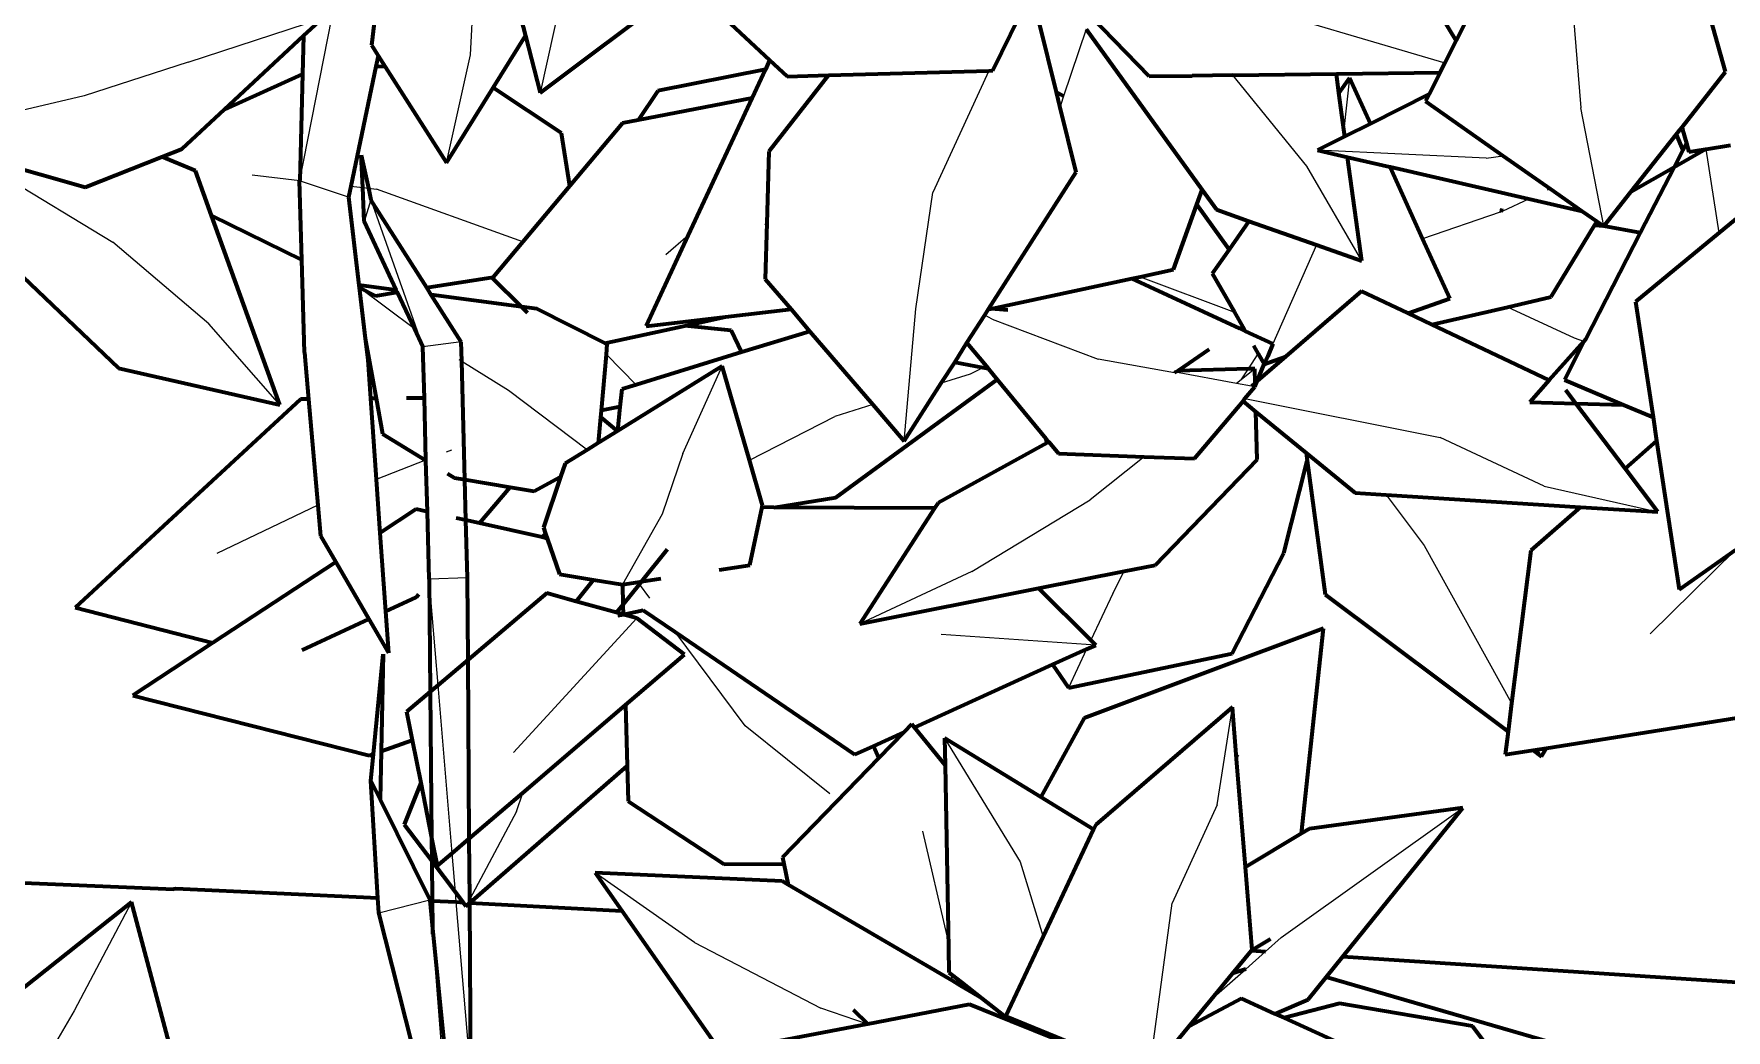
# Model space of a CAD drawing. Header units: millimetres. Extents: x 4307 to 31003, y 2809 to 20009.
# Drawn here: x 7363.6 to 7472.3, y 7743.6 to 7807.5 of the extents above; entities that cross this region are included whole.
import ezdxf

# ---------------------------------------------------------------- set-up
doc = ezdxf.new("R2010")
doc.units = ezdxf.units.MM
doc.layers.add('ProfileEdges', color=7, linetype='Continuous')

msp = doc.modelspace()

# ---------------------------------------------------------------- linework, layer by layer
for p, q in [((7399.2, 7817.68), (7396.15, 7803.77)), ((7391.66, 7806.21), (7392.11, 7814.12)), ((7380.72, 7798.15), (7383.18, 7810.72)), ((7440.12, 7809.86), (7454.21, 7805.68)), ((7462.35, 7810.07), (7462.95, 7802.81)), ((7373.54, 7805.73), (7382.18, 7808.55)), ((7431.18, 7807.84), (7429.74, 7803.55)), ((7373.54, 7805.73), (7366.87, 7803.57)), ((7390.13, 7799.28), (7391.66, 7806.21)), ((7424.95, 7805.18), (7421.34, 7797.36)), ((7445.36, 7799.06), (7440.61, 7804.9)), ((7448.1, 7804.73), (7447.73, 7801.41)), ((7366.87, 7803.57), (7357.24, 7801.3)), ((7429.74, 7803.55), (7429.56, 7803.01)), ((7429.56, 7803.01), (7429.51, 7802.91)), ((7464.41, 7795.2), (7462.95, 7802.81)), ((7469.3, 7801.4), (7469.48, 7801.42)), ((7456.86, 7799.57), (7446.04, 7800.09)), ((7471.82, 7794.79), (7470.99, 7800.16)), ((7448.88, 7792.99), (7445.36, 7799.06)), ((7456.86, 7799.57), (7457.96, 7799.73)), ((7361.58, 7798.5), (7368.71, 7794.19)), ((7377.66, 7798.5), (7380.72, 7798.15)), ((7383.84, 7797.07), (7380.7, 7798.11)), ((7383.98, 7797.78), (7384.75, 7797.69)), ((7384.75, 7797.69), (7385.12, 7797.65)), ((7385.12, 7797.65), (7385.64, 7797.59)), ((7460.81, 7797.53), (7460.99, 7797.61)), ((7385.28, 7796.9), (7384.84, 7795.5)), ((7385.28, 7796.9), (7388.62, 7787.46)), ((7395.03, 7794.2), (7385.64, 7797.59)), ((7420.26, 7789.91), (7421.34, 7797.36)), ((7457.96, 7796.2), (7459.61, 7796.97)), ((7457.77, 7796.11), (7452.79, 7794.4)), ((7457.77, 7796.11), (7457.96, 7796.2)), ((7405.65, 7794.62), (7404.2, 7793.38)), ((7410.69, 7795.4), (7410.57, 7795.29)), ((7374.88, 7788.95), (7368.71, 7794.19)), ((7445.98, 7794.01), (7443.17, 7787.66)), ((7388.08, 7788.62), (7384.53, 7791.27)), ((7434.66, 7791.97), (7440.71, 7789.69)), ((7462.53, 7788.03), (7458.24, 7790.02)), ((7379.42, 7783.75), (7374.88, 7788.95)), ((7419.51, 7781.41), (7420.26, 7789.91)), ((7425.16, 7789.24), (7424.69, 7789.51)), ((7425.16, 7789.24), (7431.97, 7786.68)), ((7463.13, 7787.82), (7462.53, 7788.03)), ((7391.07, 7787.79), (7388.62, 7787.46)), ((7400.39, 7786.98), (7402.3, 7785.04)), ((7441.6, 7786.05), (7442.24, 7787.01)), ((7390.92, 7786.66), (7391.11, 7786.54)), ((7391.11, 7786.54), (7394.11, 7784.7)), ((7405.31, 7780.63), (7407.82, 7786.22)), ((7423.75, 7785.71), (7421.89, 7785.13)), ((7424.55, 7786.12), (7423.75, 7785.71)), ((7424.77, 7786.24), (7424.55, 7786.12)), ((7436.87, 7785.81), (7431.97, 7786.68)), ((7440.83, 7785.12), (7436.92, 7785.84)), ((7442.02, 7786.06), (7441.13, 7785.36)), ((7441.13, 7785.36), (7441.6, 7786.05)), ((7394.11, 7784.7), (7399.18, 7780.87)), ((7441.13, 7785.36), (7440.83, 7785.12)), ((7441.8, 7784.94), (7440.83, 7785.12)), ((7442.02, 7784.91), (7441.8, 7784.94)), ((7417.49, 7783.76), (7415.06, 7783)), ((7441.38, 7784.15), (7453.92, 7781.65)), ((7409.57, 7780.19), (7415.06, 7783)), ((7460.6, 7778.54), (7453.92, 7781.65)), ((7390.45, 7780.85), (7390.11, 7780.72)), ((7405.31, 7780.63), (7403.98, 7776.73)), ((7434.92, 7780.42), (7431.45, 7777.66)), ((7388.78, 7780.2), (7385.61, 7778.96)), ((7388.81, 7780.21), (7388.78, 7780.2)), ((7460.6, 7778.54), (7467.89, 7776.88)), ((7381.87, 7777.31), (7375.38, 7774.22)), ((7423.85, 7773.06), (7431.45, 7777.66)), ((7450.44, 7777.97), (7452.88, 7774.72)), ((7403.98, 7776.73), (7401.42, 7772.23)), ((7452.88, 7774.72), (7458.5, 7764.62)), ((7472.88, 7774.45), (7467.39, 7769.05)), ((7391.48, 7772.65), (7389.01, 7772.57)), ((7423.85, 7773.06), (7416.66, 7769.7)), ((7432.9, 7771.64), (7433.64, 7773.07)), ((7389.59, 7765.76), (7389.01, 7772.57)), ((7402.51, 7772.24), (7402.41, 7772.37)), ((7403.18, 7771.35), (7402.51, 7772.24)), ((7432.9, 7771.64), (7431.49, 7768.65)), ((7394.44, 7761.44), (7402.34, 7770.06)), ((7409.3, 7763.16), (7404.8, 7769.19)), ((7431.8, 7768.34), (7421.89, 7769.02)), ((7431.22, 7768.08), (7430.05, 7765.59)), ((7390.5, 7754.99), (7389.59, 7765.76)), ((7439.59, 7758.09), (7440.58, 7764.35)), ((7414.73, 7758.8), (7409.3, 7763.16)), ((7422.1, 7762.36), (7426.96, 7754.44)), ((7440.85, 7761.03), (7440.98, 7761.28)), ((7460.16, 7761.64), (7460.41, 7761.19)), ((7394.63, 7757.67), (7395.02, 7758.86)), ((7394.63, 7757.67), (7391.62, 7752.03)), ((7439.59, 7758.09), (7436.71, 7751.79)), ((7443.71, 7749.57), (7455.36, 7757.89)), ((7422.26, 7749.69), (7420.71, 7756.39)), ((7390.71, 7752.48), (7390.5, 7754.99)), ((7426.96, 7754.44), (7428.42, 7749.63)), ((7406.04, 7749.25), (7399.67, 7753.73)), ((7385.78, 7751.17), (7389.06, 7752)), ((7390.76, 7751.86), (7390.71, 7752.48)), ((7391.62, 7752.03), (7391.38, 7751.59)), ((7369.9, 7751.84), (7366.23, 7744.87)), ((7391.69, 7740.84), (7390.76, 7751.86)), ((7435.31, 7741.5), (7436.71, 7751.79)), ((7389.23, 7749.8), (7389.95, 7740.62)), ((7406.04, 7749.25), (7414.16, 7745.05)), ((7422.35, 7748.9), (7422.26, 7749.69)), ((7442.7, 7748.68), (7443.71, 7749.57)), ((7441.43, 7747.55), (7442.7, 7748.68)), ((7422.6, 7746.79), (7422.55, 7747.2)), ((7439.21, 7745.6), (7441.43, 7747.55)), ((7366.23, 7744.87), (7362.88, 7739.14)), ((7417.15, 7744.02), (7414.16, 7745.05))]:
    msp.add_line(p, q)
at = {"layer": 'ProfileEdges', "lineweight": 211}
for p, q in [((7391.91, 7819.98), (7395.2, 7807.42)), ((7386.51, 7817.01), (7385.31, 7806.82)), ((7472.23, 7805.1), (7470.14, 7812.6)), ((7396.15, 7803.77), (7405.55, 7810.82)), ((7405.55, 7810.82), (7410.87, 7805.86)), ((7429.98, 7810.25), (7435.23, 7804.83)), ((7456.37, 7809.99), (7454.94, 7807.12)), ((7380.95, 7807.41), (7382.18, 7808.55)), ((7425.19, 7805.19), (7426.92, 7808.69)), ((7454.94, 7807.12), (7453.53, 7809.45)), ((7375.87, 7802.69), (7380.95, 7807.41)), ((7380.95, 7807.41), (7380.88, 7804.97)), ((7393.12, 7804.08), (7395.2, 7807.42)), ((7395.2, 7807.42), (7396.15, 7803.77)), ((7429.29, 7803.8), (7428.2, 7808.21)), ((7431.18, 7807.84), (7438.63, 7797.54)), ((7385.31, 7806.82), (7385.74, 7806.14)), ((7454.94, 7807.12), (7454.21, 7805.68)), ((7385.59, 7805.45), (7383.98, 7797.78)), ((7385.74, 7806.14), (7385.59, 7805.45)), ((7386.19, 7805.43), (7385.59, 7805.45)), ((7385.74, 7806.14), (7386.19, 7805.43)), ((7386.19, 7805.43), (7390.13, 7799.28)), ((7410.6, 7805.26), (7403.7, 7803.89)), ((7410.6, 7805.26), (7409.74, 7803.42)), ((7410.87, 7805.86), (7410.6, 7805.26)), ((7410.87, 7805.86), (7411.99, 7804.82)), ((7454.21, 7805.68), (7453.91, 7805.07)), ((7380.88, 7804.97), (7375.87, 7802.69)), ((7380.88, 7804.97), (7380.72, 7798.15)), ((7414.64, 7804.89), (7410.81, 7800)), ((7411.99, 7804.82), (7414.64, 7804.89)), ((7414.64, 7804.89), (7424.95, 7805.18)), ((7424.95, 7805.18), (7425.19, 7805.19)), ((7435.23, 7804.83), (7437.99, 7804.86)), ((7437.99, 7804.86), (7437.97, 7804.81)), ((7440.61, 7804.9), (7437.99, 7804.86)), ((7440.61, 7804.9), (7447.25, 7804.99)), ((7447.25, 7804.99), (7453.91, 7805.07)), ((7447.41, 7803.76), (7447.25, 7804.99)), ((7448.1, 7804.73), (7447.41, 7803.76)), ((7449.44, 7801.78), (7448.1, 7804.73)), ((7453.91, 7805.07), (7453.2, 7803.67)), ((7469.44, 7801.57), (7472.23, 7805.1)), ((7390.13, 7799.28), (7393.12, 7804.08)), ((7397.51, 7801.17), (7393.12, 7804.08)), ((7403.7, 7803.89), (7402.43, 7802.01)), ((7409.74, 7803.42), (7402.43, 7802.01)), ((7409.74, 7803.42), (7405.65, 7794.62)), ((7429.74, 7803.55), (7429.29, 7803.8)), ((7429.51, 7802.91), (7429.29, 7803.8)), ((7447.73, 7801.41), (7447.41, 7803.76)), ((7453.2, 7803.67), (7449.44, 7801.78)), ((7453.2, 7803.67), (7452.98, 7803.23)), ((7452.98, 7803.23), (7457.96, 7799.73)), ((7373.16, 7800.17), (7375.87, 7802.69)), ((7402.43, 7802.01), (7401.43, 7801.82)), ((7430.55, 7798.68), (7429.51, 7802.91)), ((7398.05, 7797.79), (7397.51, 7801.17)), ((7401.43, 7801.82), (7398.05, 7797.79)), ((7447.79, 7800.96), (7446.04, 7800.09)), ((7447.79, 7800.96), (7447.73, 7801.41)), ((7449.44, 7801.78), (7447.79, 7800.96)), ((7466.16, 7797.41), (7469.06, 7801.09)), ((7469.06, 7801.09), (7469.3, 7801.4)), ((7469.06, 7801.09), (7469.49, 7800.08)), ((7469.3, 7801.4), (7469.44, 7801.57)), ((7469.44, 7801.57), (7469.48, 7801.42)), ((7469.48, 7801.42), (7469.72, 7800.53)), ((7371.86, 7799.66), (7373.16, 7800.17)), ((7410.81, 7800), (7410.69, 7795.4)), ((7446.04, 7800.09), (7447.97, 7799.64)), ((7468.93, 7799), (7470.94, 7800.15)), ((7469.49, 7800.08), (7468.93, 7799)), ((7469.72, 7800.53), (7469.49, 7800.08)), ((7469.72, 7800.53), (7469.87, 7799.98)), ((7469.87, 7799.98), (7470.94, 7800.15)), ((7470.94, 7800.15), (7470.99, 7800.16)), ((7470.99, 7800.16), (7472.55, 7800.41)), ((7361.04, 7799.39), (7366.93, 7797.72)), ((7366.93, 7797.72), (7371.86, 7799.66)), ((7374.02, 7798.75), (7371.86, 7799.66)), ((7375.05, 7795.89), (7374.02, 7798.75)), ((7384.75, 7797.69), (7384.66, 7799.77)), ((7384.66, 7799.77), (7385.12, 7797.65)), ((7448.88, 7792.99), (7447.97, 7799.64)), ((7447.97, 7799.64), (7450.69, 7799.02)), ((7450.71, 7798.99), (7450.69, 7799.02)), ((7450.69, 7799.02), (7450.73, 7799.01)), ((7450.73, 7799.01), (7450.71, 7798.99)), ((7452.79, 7794.4), (7450.71, 7798.99)), ((7450.73, 7799.01), (7459.61, 7796.97)), ((7457.96, 7799.73), (7460.99, 7797.61)), ((7466.16, 7797.41), (7468.93, 7799)), ((7468.93, 7799), (7466.76, 7794.78)), ((7476.62, 7798.75), (7471.82, 7794.79)), ((7380.7, 7798.11), (7380.72, 7798.15)), ((7380.85, 7793.06), (7380.7, 7798.11)), ((7383.98, 7797.78), (7383.84, 7797.07)), ((7384.84, 7795.5), (7384.75, 7797.69)), ((7385.12, 7797.65), (7385.28, 7796.9)), ((7398.05, 7797.79), (7395.03, 7794.2)), ((7424.92, 7789.88), (7430.55, 7798.68)), ((7460.99, 7797.61), (7463.02, 7796.18)), ((7383.84, 7797.07), (7384.5, 7791.43)), ((7388.87, 7791.27), (7385.28, 7796.9)), ((7436.8, 7792.43), (7438.3, 7796.6)), ((7438.3, 7796.6), (7438.63, 7797.54)), ((7440.37, 7793.72), (7438.3, 7796.6)), ((7438.63, 7797.54), (7439.55, 7796.27)), ((7459.61, 7796.97), (7463.02, 7796.18)), ((7464.41, 7795.2), (7466.16, 7797.41)), ((7375.05, 7795.89), (7380.85, 7793.06)), ((7379.42, 7783.75), (7375.05, 7795.89)), ((7386.9, 7791.11), (7384.84, 7795.5)), ((7439.55, 7796.27), (7441.64, 7795.54)), ((7441.64, 7795.54), (7440.37, 7793.72)), ((7441.64, 7795.54), (7445.98, 7794.01)), ((7457.96, 7796.2), (7457.74, 7796.24)), ((7463.02, 7796.18), (7463.99, 7795.5)), ((7463.83, 7795.25), (7463.99, 7795.5)), ((7463.99, 7795.5), (7464.41, 7795.2)), ((7405.65, 7794.62), (7402.94, 7788.79)), ((7410.69, 7795.4), (7410.59, 7791.82)), ((7454.54, 7790.56), (7452.79, 7794.4)), ((7461.04, 7790.67), (7463.83, 7795.25)), ((7466.76, 7794.78), (7463.24, 7787.95)), ((7464.41, 7795.2), (7463.83, 7795.25)), ((7466.76, 7794.78), (7464.41, 7795.2)), ((7471.82, 7794.79), (7466.45, 7790.36)), ((7361.02, 7793.76), (7369.07, 7786.09)), ((7395.03, 7794.2), (7393.12, 7791.93)), ((7440.37, 7793.72), (7439.28, 7792.18)), ((7445.98, 7794.01), (7448.88, 7792.99)), ((7381.02, 7787.1), (7380.85, 7793.06)), ((7434.66, 7791.97), (7436.8, 7792.43)), ((7439.28, 7792.18), (7440.71, 7789.69)), ((7386.9, 7791.11), (7384.5, 7791.43)), ((7384.5, 7791.43), (7384.53, 7791.27)), ((7384.53, 7791.27), (7385.58, 7790.75)), ((7384.53, 7791.27), (7384.91, 7788)), ((7386.97, 7790.97), (7386.9, 7791.11)), ((7388.87, 7791.27), (7393.12, 7791.93)), ((7389.15, 7790.81), (7388.87, 7791.27)), ((7393.12, 7791.93), (7393.08, 7791.88)), ((7393.08, 7791.88), (7394.94, 7790.04)), ((7410.59, 7791.82), (7412.25, 7789.88)), ((7425.07, 7789.91), (7434.12, 7791.85)), ((7434.12, 7791.85), (7434.66, 7791.97)), ((7441.06, 7788.64), (7434.12, 7791.85)), ((7385.58, 7790.75), (7386.97, 7790.97)), ((7388.08, 7788.62), (7386.97, 7790.97)), ((7394.94, 7790.04), (7389.15, 7790.81)), ((7391.07, 7787.79), (7389.15, 7790.81)), ((7395.92, 7789.91), (7394.94, 7790.04)), ((7394.94, 7790.04), (7395.32, 7789.66)), ((7448.87, 7791.03), (7444.01, 7786.84)), ((7451.86, 7789.62), (7448.87, 7791.03)), ((7451.86, 7789.62), (7454.54, 7790.56)), ((7453.38, 7788.9), (7458.24, 7790.02)), ((7458.24, 7790.02), (7461.04, 7790.67)), ((7466.45, 7790.36), (7467.58, 7782.95)), ((7400.3, 7787.71), (7395.92, 7789.91)), ((7402.94, 7788.79), (7408.03, 7789.39)), ((7405.43, 7788.82), (7408.03, 7789.39)), ((7408.03, 7789.39), (7412.25, 7789.88)), ((7412.25, 7789.88), (7413.46, 7788.46)), ((7423.54, 7787.72), (7424.69, 7789.51)), ((7424.69, 7789.51), (7424.92, 7789.88)), ((7424.92, 7789.88), (7425.07, 7789.91)), ((7426.17, 7789.83), (7425.07, 7789.91)), ((7440.71, 7789.69), (7441.24, 7788.76)), ((7453.38, 7788.9), (7451.86, 7789.62)), ((7384.91, 7788), (7385.61, 7784.15)), ((7384.91, 7788), (7385.07, 7786.63)), ((7388.62, 7787.46), (7388.08, 7788.62)), ((7400.3, 7787.71), (7405.43, 7788.82)), ((7408.41, 7788.52), (7405.43, 7788.82)), ((7409.07, 7787.12), (7408.41, 7788.52)), ((7413.46, 7788.46), (7409.07, 7787.12)), ((7413.46, 7788.46), (7417.49, 7783.76)), ((7441.24, 7788.76), (7441.06, 7788.64)), ((7441.4, 7788.48), (7441.06, 7788.64)), ((7441.24, 7788.76), (7441.4, 7788.48)), ((7443.17, 7787.66), (7441.4, 7788.48)), ((7460.92, 7785.33), (7453.38, 7788.9)), ((7463.24, 7787.95), (7463.13, 7787.82)), ((7381.02, 7787.1), (7381.28, 7784.12)), ((7388.71, 7784.17), (7388.62, 7787.46)), ((7391.11, 7786.54), (7391.07, 7787.79)), ((7400.07, 7783.38), (7400.39, 7786.98)), ((7400.45, 7787.64), (7400.3, 7787.71)), ((7400.39, 7786.98), (7400.45, 7787.64)), ((7409.07, 7787.12), (7402.3, 7785.04)), ((7422.75, 7786.47), (7423.54, 7787.72)), ((7423.54, 7787.72), (7424.77, 7786.24)), ((7439.08, 7787.3), (7437.09, 7785.93)), ((7441.93, 7787.55), (7442.24, 7787.01)), ((7444.01, 7786.84), (7442.17, 7785.26)), ((7442.24, 7787.01), (7442.61, 7786.35)), ((7442.85, 7786.88), (7442.61, 7786.35)), ((7442.61, 7786.35), (7444.01, 7786.84)), ((7443.17, 7787.66), (7442.85, 7786.88)), ((7463.13, 7787.82), (7460.92, 7785.33)), ((7463.13, 7787.82), (7461.9, 7785.35)), ((7369.07, 7786.09), (7379.42, 7783.75)), ((7385.07, 7786.63), (7385.24, 7784.15)), ((7391.31, 7778.95), (7391.11, 7786.54)), ((7407.82, 7786.22), (7401.1, 7782.06)), ((7409.57, 7780.19), (7407.82, 7786.22)), ((7421.89, 7785.13), (7422.75, 7786.47)), ((7424.55, 7786.12), (7422.75, 7786.47)), ((7424.92, 7786.05), (7424.55, 7786.12)), ((7424.77, 7786.24), (7424.92, 7786.05)), ((7424.92, 7786.05), (7425.48, 7785.38)), ((7436.92, 7785.84), (7436.87, 7785.81)), ((7437.09, 7785.93), (7436.92, 7785.84)), ((7441.6, 7786.05), (7437.09, 7785.93)), ((7442.02, 7786.06), (7441.6, 7786.05)), ((7442.04, 7785.15), (7442.02, 7786.06)), ((7442.17, 7785.26), (7442.61, 7786.35)), ((7401.38, 7784.75), (7401.26, 7783.63)), ((7402.3, 7785.04), (7401.38, 7784.75)), ((7415.13, 7777.8), (7425.48, 7785.38)), ((7419.51, 7781.41), (7421.89, 7785.13)), ((7425.48, 7785.38), (7428.61, 7781.58)), ((7441.38, 7784.15), (7442.02, 7784.91)), ((7442.04, 7785.15), (7441.8, 7784.94)), ((7442.02, 7784.91), (7442.17, 7785.26)), ((7442.17, 7785.26), (7442.04, 7785.15)), ((7460.92, 7785.33), (7459.67, 7783.92)), ((7461.9, 7785.35), (7465.68, 7783.75)), ((7462.63, 7783.84), (7461.98, 7784.69)), ((7380.76, 7784.11), (7366.29, 7770.75)), ((7381.28, 7784.12), (7380.76, 7784.11)), ((7381.28, 7784.12), (7381.87, 7777.31)), ((7385.61, 7784.15), (7385.24, 7784.15)), ((7385.24, 7784.15), (7385.61, 7778.96)), ((7385.61, 7784.15), (7386.03, 7781.88)), ((7388.71, 7784.17), (7387.57, 7784.17)), ((7388.81, 7780.21), (7388.71, 7784.17)), ((7401.26, 7783.63), (7400.07, 7783.38)), ((7401.26, 7783.63), (7401.1, 7782.06)), ((7417.49, 7783.76), (7419.51, 7781.41)), ((7438.15, 7780.3), (7441.26, 7783.99)), ((7441.26, 7783.99), (7441.38, 7784.15)), ((7441.26, 7783.99), (7442.08, 7783.31)), ((7459.67, 7783.92), (7462.63, 7783.84)), ((7462.63, 7783.84), (7465.68, 7783.75)), ((7465.78, 7779.67), (7462.63, 7783.84)), ((7465.68, 7783.75), (7467.58, 7782.95)), ((7399.89, 7781.31), (7400.04, 7782.96)), ((7400.04, 7782.96), (7400.07, 7783.38)), ((7400.04, 7782.96), (7401.1, 7782.06)), ((7442.16, 7780.25), (7442.08, 7783.31)), ((7442.08, 7783.31), (7445.31, 7780.67)), ((7467.58, 7782.95), (7467.81, 7781.43)), ((7386.03, 7781.88), (7388.78, 7780.2)), ((7401.1, 7782.06), (7399.89, 7781.31)), ((7428.68, 7781.32), (7421.68, 7777.47)), ((7428.68, 7781.32), (7428.61, 7781.58)), ((7428.61, 7781.58), (7428.79, 7781.37)), ((7428.79, 7781.37), (7428.68, 7781.32)), ((7428.79, 7781.37), (7429.41, 7780.62)), ((7467.81, 7781.43), (7465.78, 7779.67)), ((7467.81, 7781.43), (7469.25, 7771.91)), ((7399.18, 7780.87), (7397.74, 7779.98)), ((7399.89, 7781.31), (7399.18, 7780.87)), ((7429.41, 7780.62), (7434.92, 7780.42)), ((7434.92, 7780.42), (7438.15, 7780.3)), ((7435.61, 7773.47), (7442.16, 7780.25)), ((7445.31, 7780.67), (7445.38, 7780.16)), ((7445.31, 7780.67), (7448.45, 7778.1)), ((7388.78, 7780.2), (7388.81, 7780.18)), ((7388.81, 7780.18), (7388.81, 7780.21)), ((7388.9, 7776.89), (7388.81, 7780.18)), ((7390.19, 7779.34), (7390.64, 7779.06)), ((7397.74, 7779.98), (7397.45, 7779.12)), ((7410.41, 7777.29), (7409.57, 7780.19)), ((7443.88, 7774.24), (7445.38, 7780.16)), ((7445.38, 7780.16), (7446.54, 7771.59)), ((7467.89, 7776.88), (7465.78, 7779.67)), ((7385.61, 7778.96), (7385.86, 7775.52)), ((7390.64, 7779.06), (7391.31, 7778.95)), ((7391.31, 7778.95), (7394.21, 7778.47)), ((7391.38, 7776.34), (7391.31, 7778.95)), ((7392.24, 7776.15), (7394.21, 7778.47)), ((7394.21, 7778.47), (7395.76, 7778.21)), ((7395.76, 7778.21), (7397.45, 7779.12)), ((7397.45, 7779.12), (7396.35, 7775.87)), ((7448.45, 7778.1), (7450.44, 7777.97)), ((7381.87, 7777.31), (7382.04, 7775.34)), ((7388.18, 7777.05), (7385.86, 7775.52)), ((7388.9, 7776.89), (7388.18, 7777.05)), ((7409.59, 7773.46), (7410.39, 7777.18)), ((7410.39, 7777.18), (7410.41, 7777.29)), ((7411.14, 7777.17), (7410.39, 7777.18)), ((7411.14, 7777.17), (7415.13, 7777.8)), ((7421.45, 7777.11), (7411.14, 7777.17)), ((7421.45, 7777.11), (7416.66, 7769.7)), ((7421.68, 7777.47), (7421.45, 7777.11)), ((7450.44, 7777.97), (7462.93, 7777.19)), ((7462.93, 7777.19), (7459.73, 7774.41)), ((7462.93, 7777.19), (7467.89, 7776.88)), ((7389.01, 7772.57), (7388.9, 7776.89)), ((7391.38, 7776.34), (7390.74, 7776.48)), ((7391.48, 7772.65), (7391.38, 7776.34)), ((7392.24, 7776.15), (7391.38, 7776.34)), ((7396.28, 7775.25), (7392.24, 7776.15)), ((7382.04, 7775.34), (7383.02, 7773.66)), ((7385.86, 7775.52), (7386.21, 7770.49)), ((7396.49, 7775.47), (7396.28, 7775.25)), ((7396.59, 7775.18), (7396.28, 7775.25)), ((7396.35, 7775.87), (7396.49, 7775.47)), ((7396.49, 7775.47), (7396.59, 7775.18)), ((7396.59, 7775.18), (7397.38, 7772.88)), ((7404.29, 7774.47), (7402.64, 7772.41)), ((7440.56, 7767.8), (7443.88, 7774.24)), ((7459.73, 7774.41), (7458.5, 7764.62)), ((7469.25, 7771.91), (7472.88, 7774.45)), ((7383.02, 7773.66), (7375.13, 7768.48)), ((7383.02, 7773.66), (7385.15, 7770)), ((7391.51, 7767.38), (7391.48, 7772.65)), ((7397.38, 7772.88), (7399.57, 7772.53)), ((7407.64, 7773.16), (7409.59, 7773.46)), ((7428.13, 7771.98), (7433.64, 7773.07)), ((7433.64, 7773.07), (7435.61, 7773.47)), ((7388.21, 7771.41), (7388.36, 7771.6)), ((7389.01, 7772.57), (7389.08, 7765.33)), ((7396.58, 7771.66), (7391.51, 7767.38)), ((7398.46, 7771.14), (7396.58, 7771.66)), ((7398.46, 7771.14), (7399.57, 7772.53)), ((7399.57, 7772.53), (7401.42, 7772.23)), ((7401.42, 7772.23), (7402.41, 7772.37)), ((7401.42, 7772.23), (7401.45, 7770.92)), ((7402.51, 7772.24), (7401.45, 7770.92)), ((7402.41, 7772.37), (7402.64, 7772.41)), ((7402.64, 7772.41), (7402.51, 7772.24)), ((7402.64, 7772.41), (7403.88, 7772.6)), ((7416.66, 7769.7), (7428.13, 7771.98)), ((7431.49, 7768.65), (7428.13, 7771.98)), ((7446.54, 7771.59), (7458.27, 7762.79)), ((7366.29, 7770.75), (7375.13, 7768.48)), ((7386.21, 7770.49), (7388.21, 7771.41)), ((7386.21, 7770.49), (7386.4, 7767.84)), ((7401.05, 7770.42), (7398.46, 7771.14)), ((7401.45, 7770.92), (7401.05, 7770.42)), ((7401.45, 7770.92), (7401.47, 7770.3)), ((7401.47, 7770.3), (7402.75, 7770.58)), ((7402.75, 7770.58), (7404.8, 7769.19)), ((7380.87, 7768.02), (7385.15, 7770)), ((7385.15, 7770), (7386.4, 7767.84)), ((7401.47, 7770.3), (7401.05, 7770.42)), ((7401.13, 7770.23), (7401.47, 7770.3)), ((7402.34, 7770.06), (7401.47, 7770.3)), ((7405.41, 7767.74), (7402.34, 7770.06)), ((7446.43, 7769.4), (7431.06, 7763.65)), ((7445.01, 7756.24), (7446.43, 7769.4)), ((7375.13, 7768.48), (7370, 7765.1)), ((7404.8, 7769.19), (7416.35, 7761.32)), ((7431.22, 7768.08), (7431.8, 7768.34)), ((7431.8, 7768.34), (7431.49, 7768.65)), ((7385.45, 7761.35), (7386.07, 7767.75)), ((7386.07, 7767.75), (7385.94, 7761.53)), ((7391.51, 7767.38), (7389.59, 7765.76)), ((7391.59, 7755.93), (7391.51, 7767.38)), ((7401.62, 7764.5), (7405.41, 7767.74)), ((7429.03, 7767.09), (7431.22, 7768.08)), ((7430.05, 7765.59), (7440.56, 7767.8)), ((7420.18, 7763.06), (7429.03, 7767.09)), ((7429.03, 7767.09), (7430.05, 7765.59)), ((7370, 7765.1), (7385.18, 7761.26)), ((7389.08, 7765.33), (7387.57, 7764.06)), ((7389.59, 7765.76), (7389.08, 7765.33)), ((7389.08, 7765.33), (7389.17, 7755.97)), ((7387.57, 7764.06), (7387.93, 7762.24)), ((7395.02, 7758.86), (7401.62, 7764.5)), ((7401.62, 7764.5), (7401.72, 7760.59)), ((7440.58, 7764.35), (7431.81, 7756.8)), ((7440.85, 7761.03), (7440.58, 7764.35)), ((7458.5, 7764.62), (7458.27, 7762.79)), ((7460.74, 7761.73), (7477.12, 7764.33)), ((7420.01, 7763.27), (7419.51, 7762.76)), ((7420.18, 7763.06), (7420.01, 7763.27)), ((7422.13, 7760.64), (7420.18, 7763.06)), ((7431.06, 7763.65), (7428.27, 7758.58)), ((7385.94, 7761.53), (7387.93, 7762.24)), ((7387.93, 7762.24), (7388.48, 7759.49)), ((7416.35, 7761.32), (7417.54, 7761.86)), ((7417.54, 7761.86), (7419.51, 7762.76)), ((7417.88, 7761.08), (7417.54, 7761.86)), ((7419.51, 7762.76), (7417.88, 7761.08)), ((7428.27, 7758.58), (7422.1, 7762.36)), ((7422.1, 7762.36), (7422.13, 7760.64)), ((7458.27, 7762.79), (7458.09, 7761.31)), ((7385.18, 7761.26), (7385.45, 7761.35)), ((7385.28, 7759.63), (7385.45, 7761.35)), ((7385.94, 7761.53), (7385.88, 7758.43)), ((7417.88, 7761.08), (7411.69, 7754.72)), ((7441.41, 7754.09), (7440.85, 7761.03)), ((7458.09, 7761.31), (7459.88, 7761.59)), ((7459.88, 7761.59), (7460.16, 7761.64)), ((7459.88, 7761.59), (7460.41, 7761.19)), ((7460.16, 7761.64), (7460.74, 7761.73)), ((7460.41, 7761.19), (7460.74, 7761.73)), ((7385.73, 7752.11), (7385.28, 7759.63)), ((7385.28, 7759.63), (7385.88, 7758.43)), ((7391.63, 7751.81), (7401.72, 7760.59)), ((7401.72, 7760.59), (7401.78, 7758.32)), ((7422.13, 7760.64), (7422.35, 7748.9)), ((7388.48, 7759.49), (7387.42, 7756.83)), ((7388.48, 7759.49), (7389.17, 7755.97)), ((7391.59, 7755.93), (7395.02, 7758.86)), ((7431.67, 7756.51), (7428.27, 7758.58)), ((7385.88, 7758.43), (7389.06, 7752)), ((7401.78, 7758.32), (7407.96, 7754.28)), ((7455.36, 7757.89), (7445.52, 7756.54)), ((7447.66, 7748.36), (7455.36, 7757.89)), ((7387.42, 7756.83), (7389.19, 7754.49)), ((7431.67, 7756.51), (7428.42, 7749.63)), ((7431.81, 7756.8), (7431.67, 7756.51)), ((7445.52, 7756.54), (7445.01, 7756.24)), ((7389.17, 7755.97), (7389.53, 7754.17)), ((7389.17, 7755.97), (7389.19, 7754.49)), ((7390.5, 7754.99), (7391.59, 7755.93)), ((7391.62, 7752.03), (7391.59, 7755.93)), ((7445.01, 7756.24), (7441.41, 7754.09)), ((7389.19, 7754.49), (7390.71, 7752.48)), ((7389.19, 7754.49), (7389.21, 7751.94)), ((7389.53, 7754.17), (7390.5, 7754.99)), ((7407.96, 7754.28), (7411.78, 7754.3)), ((7411.69, 7754.72), (7411.78, 7754.3)), ((7411.78, 7754.3), (7412.07, 7752.96)), ((7357.74, 7753.3), (7372.63, 7752.68)), ((7411.68, 7753.19), (7399.67, 7753.73)), ((7399.67, 7753.73), (7401.39, 7751.28)), ((7412.07, 7752.96), (7411.68, 7753.19)), ((7441.84, 7748.78), (7441.41, 7754.09)), ((7372.76, 7752.7), (7372.63, 7752.68)), ((7385.73, 7752.11), (7372.76, 7752.7)), ((7385.78, 7751.17), (7385.73, 7752.11)), ((7389.07, 7751.95), (7389.06, 7752)), ((7390.71, 7752.48), (7391.2, 7751.83)), ((7391.63, 7751.81), (7391.62, 7752.03)), ((7422.6, 7746.79), (7412.07, 7752.96)), ((7369.9, 7751.84), (7354.53, 7739.69)), ((7372.97, 7740.39), (7369.9, 7751.84)), ((7389.42, 7736.85), (7385.78, 7751.17)), ((7389.07, 7751.95), (7389.21, 7751.94)), ((7389.23, 7750.36), (7389.07, 7751.95)), ((7389.21, 7751.94), (7390.76, 7751.86)), ((7389.21, 7751.94), (7389.23, 7750.36)), ((7390.76, 7751.86), (7391.2, 7751.83)), ((7391.2, 7751.83), (7391.38, 7751.59)), ((7391.38, 7751.59), (7391.63, 7751.81)), ((7391.63, 7751.81), (7401.39, 7751.28)), ((7391.69, 7740.84), (7391.63, 7751.81)), ((7401.39, 7751.28), (7407.74, 7742.22)), ((7389.23, 7750.36), (7389.23, 7749.8)), ((7390.21, 7740.66), (7389.23, 7750.36)), ((7422.35, 7748.9), (7422.38, 7747.33)), ((7428.42, 7749.63), (7426.03, 7744.54)), ((7440.59, 7747.27), (7441.81, 7748.74)), ((7441.81, 7748.74), (7441.84, 7748.78)), ((7441.81, 7748.74), (7442.7, 7748.68)), ((7441.84, 7748.78), (7443.03, 7749.5)), ((7446.59, 7747.03), (7447.66, 7748.36)), ((7447.66, 7748.36), (7478.11, 7746.37)), ((7422.38, 7747.33), (7422.55, 7747.2)), ((7422.55, 7747.2), (7423.18, 7746.71)), ((7423.13, 7746.47), (7422.6, 7746.79)), ((7423.18, 7746.71), (7423.13, 7746.47)), ((7423.18, 7746.71), (7424.51, 7745.67)), ((7439.21, 7745.6), (7440.59, 7747.27)), ((7441.43, 7747.55), (7440.59, 7747.27)), ((7445.44, 7745.61), (7446.59, 7747.03)), ((7461.11, 7742.82), (7446.59, 7747.03)), ((7424.51, 7745.67), (7423.13, 7746.47)), ((7424.51, 7745.67), (7426.4, 7744.19)), ((7441.17, 7745.67), (7437.78, 7743.87)), ((7437.78, 7743.87), (7439.21, 7745.6)), ((7443.31, 7744.69), (7441.17, 7745.67)), ((7443.31, 7744.69), (7445.44, 7745.61)), ((7416.23, 7744.93), (7417.18, 7744.02)), ((7423.71, 7745.27), (7417.18, 7744.02)), ((7426.4, 7744.19), (7423.71, 7745.27)), ((7426.03, 7744.54), (7430.53, 7742.69)), ((7443.89, 7744.43), (7443.31, 7744.69)), ((7447.46, 7745.35), (7443.89, 7744.43)), ((7448.16, 7742.48), (7443.89, 7744.43)), ((7456, 7743.9), (7447.46, 7745.35)), ((7417.15, 7744.02), (7407.74, 7742.22)), ((7417.18, 7744.02), (7417.15, 7744.02)), ((7430.59, 7742.5), (7426.4, 7744.19)), ((7436.47, 7742.29), (7437.78, 7743.87)), ((7456.76, 7742.86), (7456, 7743.9))]:
    msp.add_line(p, q, dxfattribs=at)

doc.saveas('drawing.dxf')
